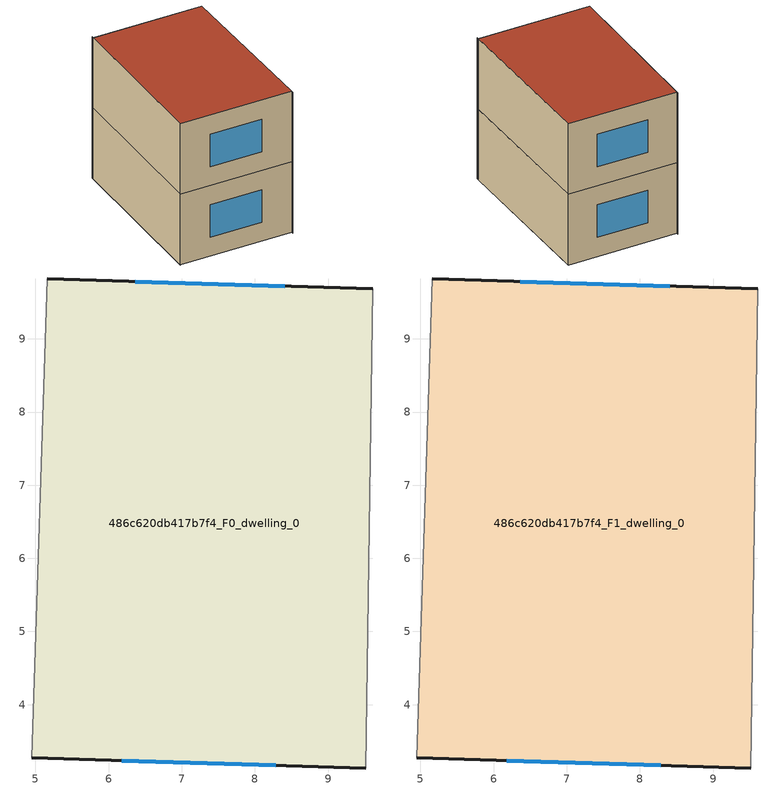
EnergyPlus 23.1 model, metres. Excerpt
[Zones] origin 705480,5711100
486c620db417b7f4_F0_dwelling_0
 floor ground (EU_floor_Construction): 9.61,9.69 9.51,3.13 4.95,3.27 5.17,9.82 z0
 wall outside (EU_wall_Construction): 4.95,3.27 9.51,3.13 / 9.61,9.69 5.17,9.82 z0:3
 wall adiabatic (EU_wall_Construction): 5.17,9.82 4.95,3.27 / 9.51,3.13 9.61,9.69 z0:3
 window (EU_Window_Construction): 6.18,3.23 8.28,3.17 / 8.41,9.72 6.36,9.78 z0.81:2.19
486c620db417b7f4_F1_dwelling_0
 floor to 486c620db417b7f4_F0_dwelling_0 (EU_floor_Construction): 9.61,9.69 9.51,3.13 4.95,3.27 5.17,9.82 z3
 wall outside (EU_wall_Construction): 4.95,3.27 9.51,3.13 / 9.61,9.69 5.17,9.82 z3:6
 wall adiabatic (EU_wall_Construction): 5.17,9.82 4.95,3.27 / 9.51,3.13 9.61,9.69 z3:6
 window (EU_Window_Construction): 6.18,3.23 8.28,3.17 / 8.41,9.72 6.36,9.78 z3.81:5.19
 roof outside (EU_roof_Construction): 9.51,3.13 9.61,9.69 5.17,9.82 4.95,3.27 z6
shading: 9.51,3.06 9.61,9.69 / 5.17,9.89 4.95,3.27 z0:6
[Building]
EU S2 Campaign: North Axis=0; Terrain=City; Solar Distribution=FullExterior
[Site:Location]
London: Latitude=51.5; Longitude=-0.5; Time Zone=0; Elevation=25
[SizingPeriod:WeatherFileDays]
AnnualSizingPeriod: Begin Month=1; Begin Day of Month=1; End Month=12; End Day of Month=31; Day of Week for Start Day=Monday; Use Weather File Daylight Saving Period=No; Use Weather File Rain and Snow Indicators=No
[MATERIAL]
EU_InternalMass_Material: Roughness=MediumRough; Thickness=0.1; Conductivity=1; Density=1800; Specific Heat=900; Thermal Absorptance=0.9; Solar Absorptance=0.7; Visible Absorptance=0.7
[MATERIAL:NOMASS] Roughness=MediumRough; Thermal Absorptance=0.9; Solar Absorptance=0.7; Visible Absorptance=0.7
Name | Thermal Resistance
EU_wall_NoMass | 0.555556
EU_roof_NoMass | 0.510204
EU_floor_NoMass | 1.68919
[WINDOWMATERIAL:SIMPLEGLAZINGSYSTEM]
EU_Window_SimpleGlazing: UFactor=3.96; Solar Heat Gain Coefficient=0.85; Visible Transmittance=0.85
[CONSTRUCTION]
EU_wall_Construction: EU_wall_NoMass
EU_roof_Construction: EU_roof_NoMass
EU_floor_Construction: EU_floor_NoMass
EU_Window_Construction: EU_Window_SimpleGlazing
EU_InternalMass_Construction: EU_InternalMass_Material
[ZONE] Type=1; Multiplier=1; Ceiling Height=autocalculate; Floor Area=autocalculate; Part of Total Floor Area=Yes
Name | Volume
486c620db417b7f4_F0_dwelling_0 | 88.552
486c620db417b7f4_F1_dwelling_0 | 88.5535
[INTERNALMASS] Construction=EU_InternalMass_Construction; Surface Area=29.5176
Name | Zone or ZoneList
486c620db417b7f4_F0_dwelling_0_EU_InternalMass | 486c620db417b7f4_F0_dwelling_0
486c620db417b7f4_F1_dwelling_0_EU_InternalMass | 486c620db417b7f4_F1_dwelling_0
[OTHEREQUIPMENT] Fuel Type=Electricity; Design Level Calculation Method=Watts/Area; Power per Zone Floor Area=1; Fraction Latent=0; Fraction Radiant=0; Fraction Lost=0; Carbon Dioxide Generation Rate=0; EndUse Subcategory=EU_Step8_InternalGains
Name | Zone or ZoneList or Space or SpaceList | Schedule
EU_Step8_InternalGain_486c620db417b7f4_F0_dwelling_0_f000 | 486c620db417b7f4_F0_dwelling_0 | EU_Step8_GainSchedule_486c620db417b7f4_F0_dwelling_0_f000
EU_Step8_InternalGain_486c620db417b7f4_F1_dwelling_0_f000 | 486c620db417b7f4_F1_dwelling_0 | EU_Step8_GainSchedule_486c620db417b7f4_F1_dwelling_0_f000
[ZONEVENTILATION:DESIGNFLOWRATE] Schedule=EU_AlwaysOn; Design Flow Rate Calculation Method=AirChanges/Hour; Air Changes per Hour=0.48; Ventilation Type=Natural; Fan Pressure Rise=0; Fan Total Efficiency=1; Constant Term Coefficient=1; Temperature Term Coefficient=0; Velocity Term Coefficient=0; Velocity Squared Term Coefficient=0; Minimum Indoor Temperature=-100; Maximum Indoor Temperature=100; Delta Temperature=-100; Minimum Outdoor Temperature=-100; Maximum Outdoor Temperature=100; Maximum Wind Speed=40
Name | Zone or ZoneList or Space or SpaceList
EU_ConstantAir_486c620db417b7f4_F0_dwelling_0 | 486c620db417b7f4_F0_dwelling_0
EU_ConstantAir_486c620db417b7f4_F1_dwelling_0 | 486c620db417b7f4_F1_dwelling_0
[HVACTEMPLATE:THERMOSTAT] Constant Heating Setpoint=20; Constant Cooling Setpoint=50
EU_HeatOnly_486c620db417b7f4_F0_dwelling_0; EU_HeatOnly_486c620db417b7f4_F1_dwelling_0
[HVACTEMPLATE:ZONE:IDEALLOADSAIRSYSTEM] System Availability Schedule=EU_AlwaysOn; Maximum Heating Supply Air Temperature=50; Minimum Cooling Supply Air Temperature=13; Maximum Heating Supply Air Humidity Ratio=0.0156; Minimum Cooling Supply Air Humidity Ratio=0.0077; Heating Limit=NoLimit; Cooling Limit=NoLimit; Heating Availability Schedule=EU_AlwaysOn; Cooling Availability Schedule=EU_CoolingOff; Dehumidification Control Type=ConstantSensibleHeatRatio; Cooling Sensible Heat Ratio=0.7; Dehumidification Setpoint=60; Humidification Control Type=None; Humidification Setpoint=30; Outdoor Air Method=None; Outdoor Air Flow Rate per Person=0.00944; Outdoor Air Flow Rate per Zone Floor Area=0; Outdoor Air Flow Rate per Zone=0; Demand Controlled Ventilation Type=None; Outdoor Air Economizer Type=NoEconomizer; Heat Recovery Type=None; Sensible Heat Recovery Effectiveness=0.7; Latent Heat Recovery Effectiveness=0.65
Name | Template Thermostat
486c620db417b7f4_F0_dwelling_0 | EU_HeatOnly_486c620db417b7f4_F0_dwelling_0
486c620db417b7f4_F1_dwelling_0 | EU_HeatOnly_486c620db417b7f4_F1_dwelling_0
[SIZING:ZONE] Zone Cooling Design Supply Air Temperature Input Method=SupplyAirTemperature; Zone Cooling Design Supply Air Temperature=13; Zone Heating Design Supply Air Temperature Input Method=SupplyAirTemperature; Zone Heating Design Supply Air Temperature=50; Zone Cooling Design Supply Air Humidity Ratio=0.008; Zone Heating Design Supply Air Humidity Ratio=0.008; Cooling Design Air Flow Method=DesignDay; Cooling Design Air Flow Rate=0; Cooling Minimum Air Flow per Zone Floor Area=0.000762; Cooling Minimum Air Flow=0; Cooling Minimum Air Flow Fraction=0.2; Heating Design Air Flow Method=DesignDay; Heating Design Air Flow Rate=0; Heating Maximum Air Flow per Zone Floor Area=0.002032; Heating Maximum Air Flow=0.141576; Heating Maximum Air Flow Fraction=0.3; Account for Dedicated Outdoor Air System=No; Dedicated Outdoor Air System Control Strategy=NeutralSupplyAir; Dedicated Outdoor Air Low Setpoint Temperature for Design=autosize; Dedicated Outdoor Air High Setpoint Temperature for Design=autosize; Zone Load Sizing Method=Sensible Load Only No Latent Load; Zone Latent Cooling Design Supply Air Humidity Ratio Input Method=HumidityRatioDifference; Zone Cooling Design Supply Air Humidity Ratio Difference=0.005; Zone Latent Heating Design Supply Air Humidity Ratio Input Method=HumidityRatioDifference; Zone Humidification Design Supply Air Humidity Ratio Difference=0.005
486c620db417b7f4_F0_dwelling_0; 486c620db417b7f4_F1_dwelling_0
[SCHEDULE:CONSTANT]
Name | Hourly Value
EU_AlwaysOn | 1
EU_CoolingOff | 0
[SCHEDULE:FILE] Column Number=1; Rows to Skip at Top=0; Number of Hours of Data=8760; Column Separator=Comma; Interpolate to Timestep=No; Minutes per Item=60; Adjust Schedule for Daylight Savings=Yes
Name | File
EU_Step8_GainSchedule_486c620db417b7f4_F0_dwelling_0_f000 | ../../schedules/486c620db417b7f4/486c620db417b7f4_F0_dwelling_0_f000_gain.csv
EU_Step8_GainSchedule_486c620db417b7f4_F1_dwelling_0_f000 | ../../schedules/486c620db417b7f4/486c620db417b7f4_F1_dwelling_0_f000_gain.csv
